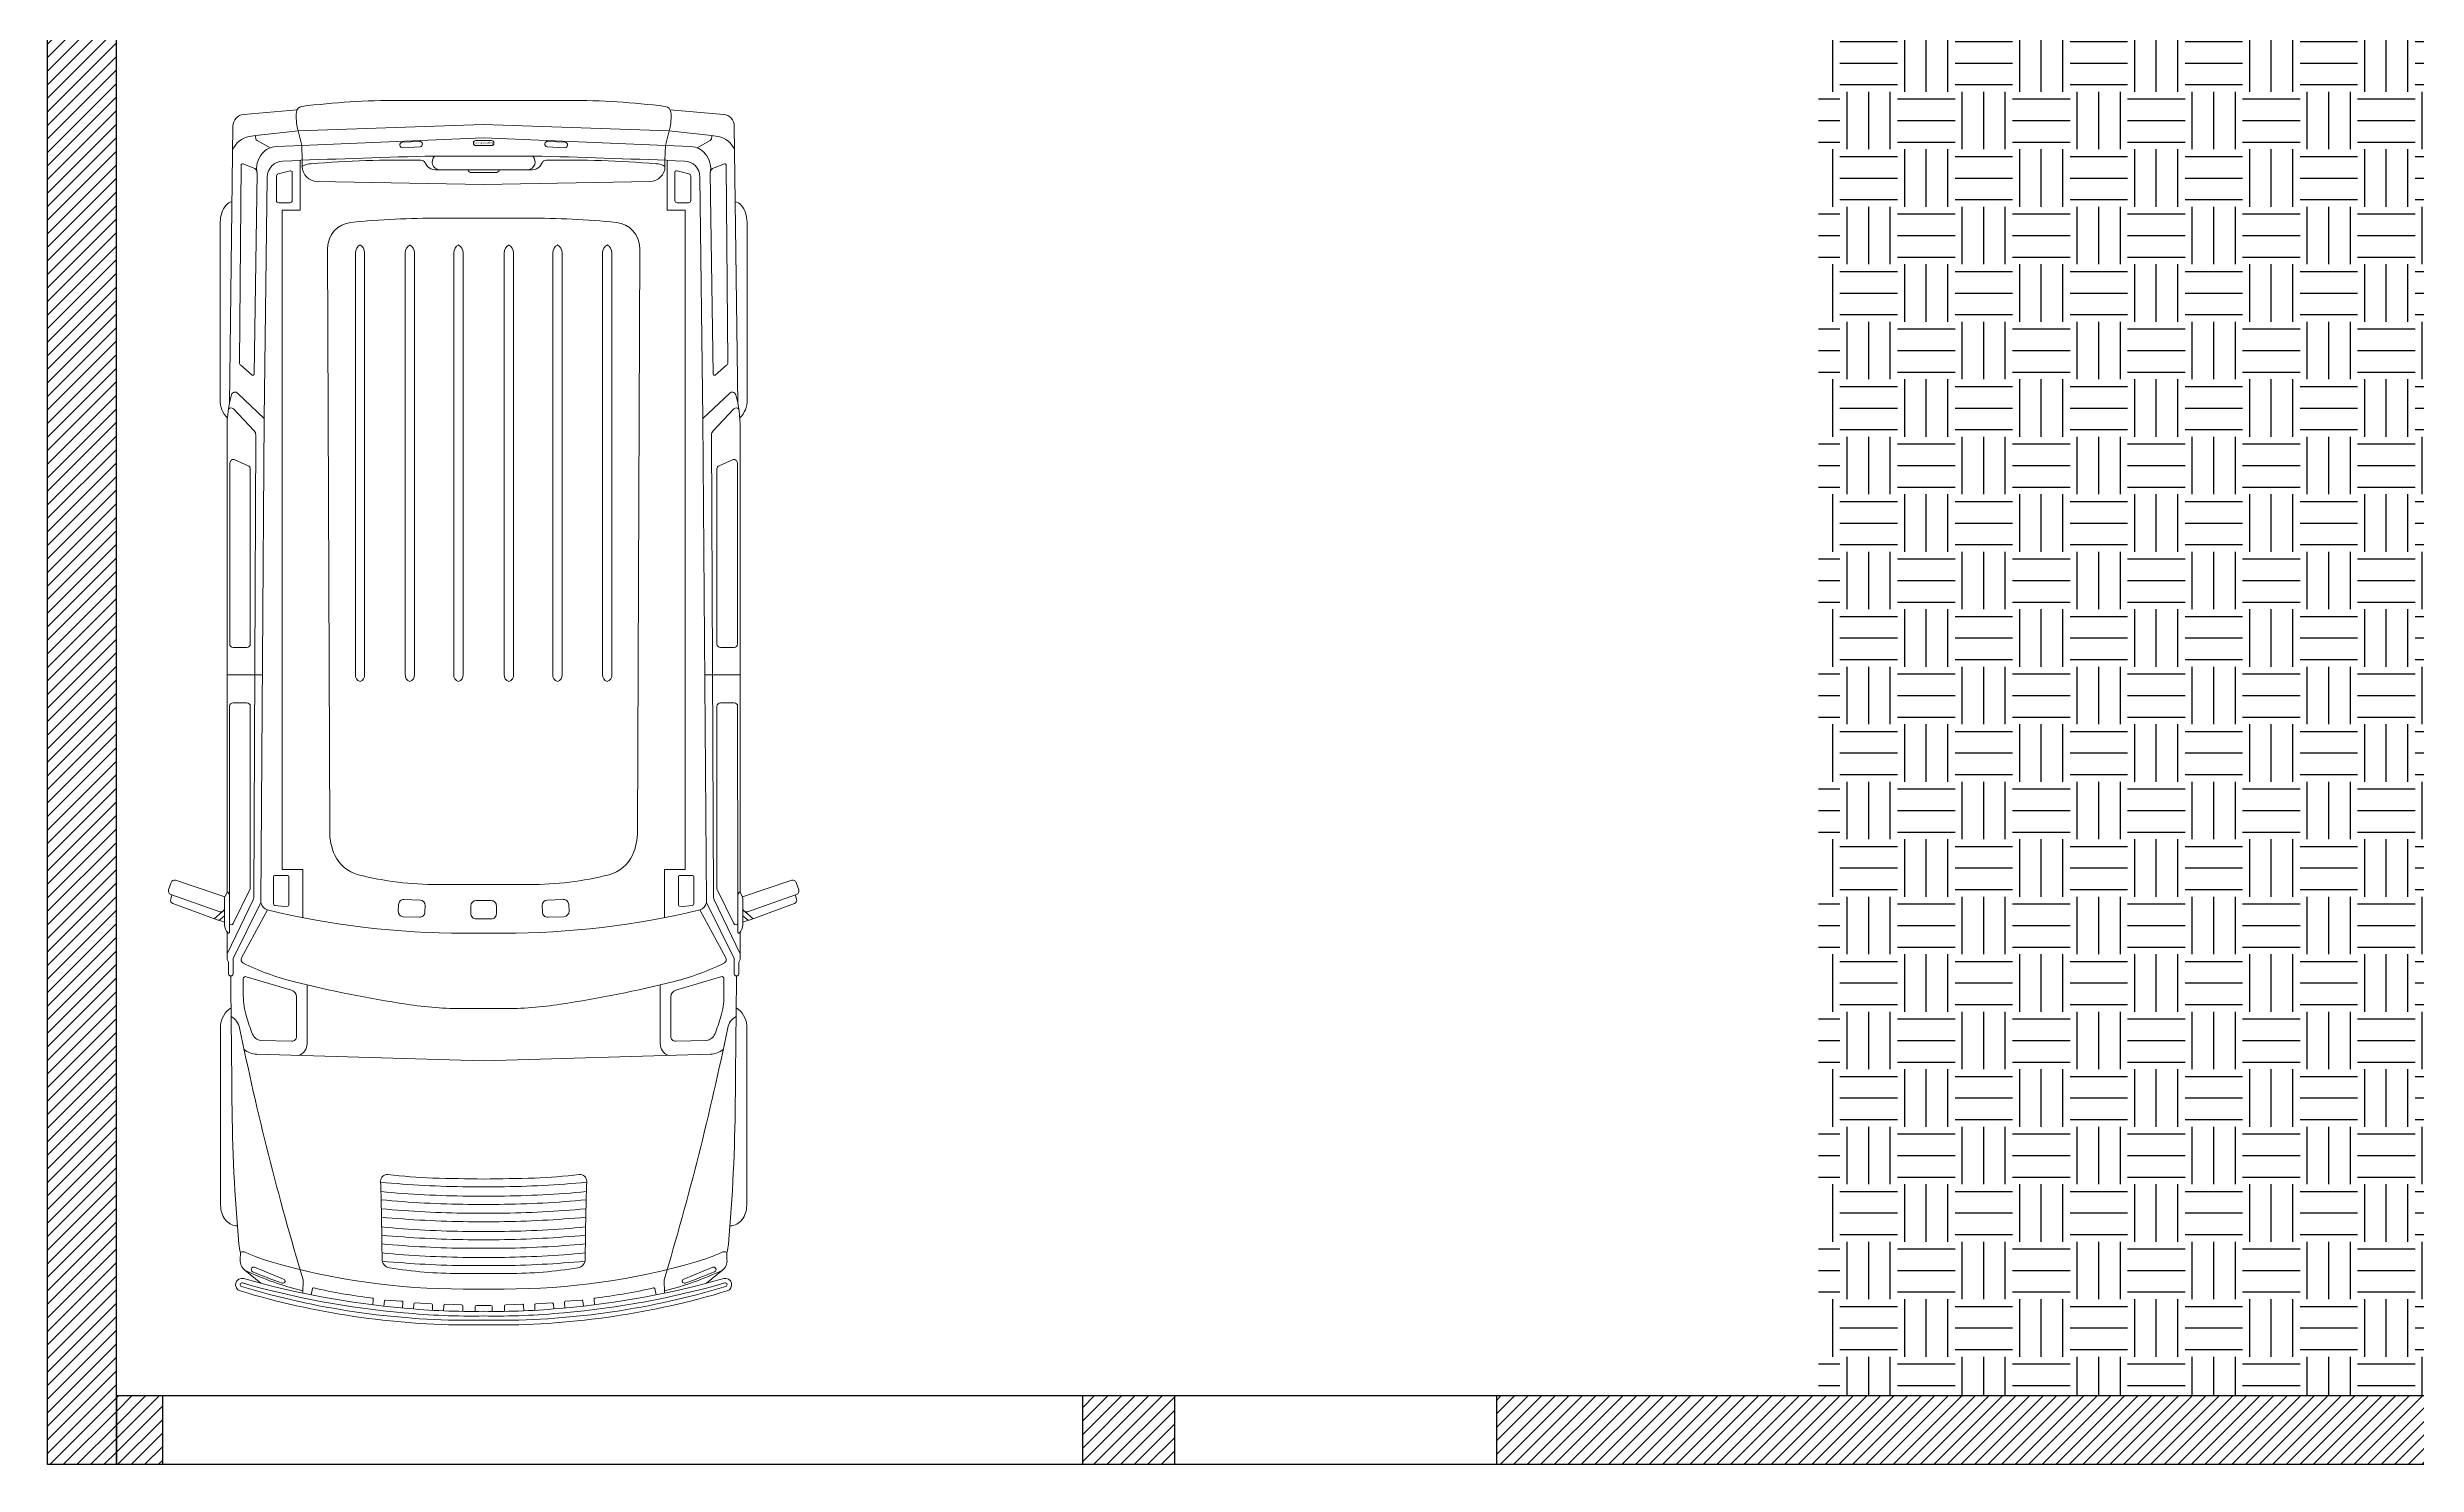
# Model space of a CAD drawing. Header units: inches. Extents: x 81 to 1628, y 1 to 1081.
# Drawn here: x 81.2 to 390.2, y 1.4 to 186.3 of the extents above; entities that cross this region are included whole.
import ezdxf

# ---------------------------------------------------------------- set-up
doc = ezdxf.new("R2010")
doc.units = ezdxf.units.IN
doc.header["$MEASUREMENT"] = 0
doc.layers.add('Cars', color=140, linetype='Continuous', lineweight=9)
doc.layers.add('Hatches', color=140, linetype='Continuous')
doc.layers.add('Main', color=140, linetype='Continuous')
doc.styles.get("Standard").update_dxf_attribs({"font": 'arial.ttf'})
pattern_1 = [(45, (0, 121.4567067760493), (-0.8838834764831844, 0.8838834764831844), [])]

# ---------------------------------------------------------------- blocks, each defined once
blk = doc.blocks.new('*U3')
at = {"color": 0}
for points in [[(1692.471289671099, 1226.263862062428), (1675.288885017893, 1231.148445603816, 0.3914094372854382), (1658.638374701557, 1222.707593110586), (1594.107238534838, 1048.872200289625, 0.2744595386383634), (1596.624250656401, 1035.061708016525), (1610.285118601001, 1019.359916370282)], [(1637.336518707241, 1019.359916370282), (1632.715664361232, 1021.893381834845, -0.3672603256957239), (1626.356598471837, 1038.517479831404), (1694.248159227587, 1231.309651808639, -0.4142135623730968), (1711.784828570431, 1239.711943339251), (1741.305151767636, 1229.316392548375, -0.4097607586124591), (1749.775480444754, 1211.977727683203), (1684.752616894475, 1017.951418944693)], [(1247.379875685605, 993.7190442687497, 0.2447674250197451), (1179.115906986102, 1034.915304697555), (470.8634837031132, 1034.915304697555, 0.1586364996599635), (414.4721642010045, 1016.561990580885, 0.2357515008039334), (389.8204475437815, 969.0303066667693, -129.882565037953)], [(3569.176210134152, 1008.058807267699, -0.2123064178000609), (3640.223083348588, 1036.302458991508), (4340.569425480302, 1036.302458991508, -0.168977129737224), (4407.264407830182, 1013.100102461467, -0.2149602656016423), (4419.150800941439, 990.141755329234)], [(53.75331748351891, -0.2384624763217289, -0.02881169154170442), (66.57990903926111, 313.183348689905, -0.04868328002523338), (183.0863079193878, 944.5994275026897, 0.9730505723036318), (134.1273887954449, 957.9794374360499, 0.073655786649615), (0, 52.41770006703155), (0, 0), (0, -52.41770006703155, 0.073655786649615), (134.1273887954449, -957.9794374360572, 0.9730505723036318), (183.0863079193878, -944.5994275026897, -0.04868328002523338), (66.57990903926111, -313.183348689905, -0.02881169154170442), (53.75331748351891, 0.2384624763217289)], [(35.42234182035463, -0.5447263372334419, -0.0288005356374375), (48.32323459400504, 314.8647635775778, -0.0486375434871475), (165.3318119589821, 949.1961267552833, 0.9556335120012849), (151.6737855791725, 952.6650770583656, 0.07365578664961497), (18.33353392872959, 52.41770006703155), (18.33353392872959, 0), (18.33353392872959, -52.41770006703155, 0.07365578664961497), (151.6737855791725, -952.6650770583656, 0.9556335120012849), (165.3318119589821, -949.196126755276, -0.0486375434871475), (48.32323459400504, -314.8647635775778, -0.0288005356374375), (35.42234182035463, 0.5447263372334419)], [(125.2885323337759, 711.9221600607416), (177.7787023982601, 709.8867953495865, -0.02297054194375517), (1169.063313570354, 960.1685762836642, 0.2174925093464316), (1214.582065268136, 993.3357218418532, 4.379602654696397)], [(215.3714987549247, 939.8374056543253, 0.05095314874679509), (134.684559729576, 711.5578186504717, 3.197024223508956)], [(285.8047029902809, 957.1461845625527, -0.2194870719860422), (285.7603061431219, 935.6027511465436, 0.03805769561324322), (248.6412997006119, 836.4176990518317, 0.07062343071096525), (141.2999183366919, 80.25223801313405), (141.2999183366919, 0), (141.2999183366919, -80.25223801312677, 0.07062343071096525), (248.6412997006119, -836.417699051839, 0.03805769561324322), (285.7603061431219, -935.6027511465436, -0.2194870719860422), (285.8047029902809, -957.1461845625527)], [(164.4131014524464, 876.8988337621267), (215.3714987549247, 939.8374056543253, -0.2476576975508315), (256.3881105699547, 957.4042771409804), (285.8047029902809, 957.1461845625527, -0.04616257332982979), (317.7621113409405, 962.9952084694742, -0.02028671936587994), (880.606328587608, 990.1422314727897, 0.001429328301008682), (1373.968028438598, 995.3154620641872, 0.001429328301008682)], [(1083.791658039161, 942.4128165073853, 0.1645710185410126), (1065.263755159533, 892.5292728878412), (1039.004072573814, 0), (1065.263755159533, -892.5292728878339, 0.1645710185410126), (1083.791658039161, -942.4128165073853)], [(1633.1741203903, -850.0581411383027), (1444.318432242697, -952.3711824201018, -0.3907308423898623), (1424.689271802999, -947.3905653365946, -0.05340673953996748), (1352.052491174451, -749.866202296922, -0.02341271178801328), (1262.148606218805, -303.7402645520415, -0.03854907259553854), (1244.989710550843, -75.3262623655828), (1244.989710550843, 0), (1244.989710550843, 75.3262623655828, -0.03854907259553854), (1262.148606218805, 303.7402645520415, -0.02341271178801328), (1352.052491174451, 749.866202296922, -0.05340673953996748), (1424.689271802999, 947.3905653365873, -0.3907308423898623), (1444.318432242697, 952.3711824201018), (1633.1741203903, 850.0581411383027)], [(1662.397343979297, 876.1751351884159), (1442.433097605208, 985.293662152566, 0.1156367849892922), (1440.396252495353, 985.7711150285104), (1381.301442010124, 985.7711150285104, -0.4142135623730951), (1373.968028438627, 993.104528600008), (1373.968028438627, 996.1136158704103, -0.4142135623730951), (1381.301442010124, 1003.447029441908), (1427.296861722571, 1003.447029441908), (1436.180121957586, 1008.315241783523, -0.125990992023828), (1439.704455716295, 1009.217634738678), (1546.373138020492, 1009.217634738678)], [(1460.904150098155, 1009.217634738678), (1672.491067821298, 907.0861596287068, 0.1117347769084376), (1682.347352944962, 904.8078856222419), (3502.504439706005, 896.5679156287447, 0.1917100392677812), (3518.282027138957, 902.7640117680062), (3605.299406120932, 984.3236791850509, 0.4351482884946226), (3603.918100656541, 1004.008481712205, 0.4138705536036586)], [(1543.845885473012, 1000.387210604866), (1694.542031894096, 1000.387210604866), (1702.056380798618, 1005.671566006495, 0.5699480462473395), (1701.748480872084, 1009.603081552843), (1684.752616894475, 1017.951418944693, 0.1146436839308221), (1678.690419437029, 1019.359916370282), (1574.697053885815, 1019.359916370282, 0.197359598585097), (1543.334629215999, 1006.478836784918, 0.4677946820448439), (1543.845885473012, 1000.387210604866, 1.546328126208506)], [(1694.542031894096, 1000.387210604866), (2434.674557621391, 999.4318593107819, -0.41381749193403), (2448.406111567132, 985.6817214397233), (2448.406111567132, 931.8483462825388, -0.4142135623730968), (2434.655961120578, 918.0981958359844), (1715.968294830178, 918.0981958359844), (1579.907390712055, 984.8479912381081, -0.7560534897842465), (1580.672770079829, 1000.387210604866)], [(1701.748480872084, -1009.603081552843), (3530.547181543967, -1009.603081552842, 0.0682343060744367), (3660.794254020191, -991.7452999235315, 0.6090754275048308), (3665.920759628265, -966.9836312377734), (3566.998953452778, -862.9878294034638), (4517.098852467279, -851.226994042052, 0.3989081231601842), (4580.414351342974, -789.6347115951139, 0.003245936478524384), (4599.22765637561, -229.4559411583177), (4599.22765637561, 0), (4599.22765637561, 229.4559411583105, 0.003245936478524384), (4580.414351342974, 789.6347115951139, 0.3989081231601842), (4517.098852467279, 851.226994042052), (3566.998953452778, 862.9878294034647), (3665.920759628265, 966.9836312377743, 0.6090754275048308), (3660.794254020191, 991.7452999235325, 0.0682343060744367), (3530.547181543967, 1009.603081552843), (1701.748480872084, 1009.603081552843)], [(4781.797850355426, 734.0512392683231), (4763.665462812962, 944.3477919599027, 0.3892403314205032), (4718.001057305111, 986.244307377463), (3624.417839280752, 1000.411134656948)], [(3787.213102044108, 960.5199432657614, 0.2206093462267978), (3776.676519730696, 955.7389889933334), (3738.174782506881, 910.9963187674734, 0.6361130684536965), (3741.579470543365, 903.4238876352542), (4532.109623300363, 891.5491988887661, 0.3188633538281553), (4553.974556911824, 906.577987648976), (4569.142746214187, 947.9681534612246, 0.5186327950121288), (4564.87726555988, 954.1284782655566), (3787.213102044108, 960.5199432657614)], [(4624.352560626117, 987.4656218444798, -0.2549217246166223), (4676.560415512082, 922.3829194713471), (4681.211612298415, 896.3583582615756), (4699.544062520632, 730.2986635843336), (4724.172845429122, 0), (4699.544062520632, -730.2986635843336), (4681.211612298415, -896.3583582615756), (4676.560415512082, -922.3829194713471, -0.2549217246166223), (4624.352560626117, -987.4656218444798)], [(3566.998953452778, 862.9878294034647), (1662.397343979297, 876.1751351884159, 0.312021503682894), (1633.1741203903, 850.0581411383027, 0.05921186867391465), (1541.402636210114, 77.833490582183), (1541.402636210114, 0), (1541.402636210114, -77.833490582183, 0.05921186867391465), (1633.1741203903, -850.0581411383027, 0.312021503682894), (1662.397343979297, -876.1751351884086)], [(4532.109623300363, 891.5491988887661, -0.2242958258331258), (4609.162537979319, 872.0485891173885, -0.2128399745745225), (4637.351964404173, 815.4666283852712), (4641.623348816247, 715.704174316983), (4704.895125063296, 731.6469899403673, -0.08013797172766475), (4772.756271275859, 736.6091302453788, -0.3537072846892862), (4795.428723500787, 714.7607926683995, -0.03099978358391538), (4819, 334.9416117534201), (4819, 0), (4819, -334.9416117534201, -0.03099978358391538), (4795.428723500787, -714.7607926683995, -0.3537072846892862), (4772.756271275859, -736.6091302453788, -0.08013797172766475), (4704.895125063296, -731.6469899403673), (4641.623348816247, -715.704174316983), (4637.351964404173, -815.4666283852712, -0.2128399745745225), (4609.162537979319, -872.0485891173885, -0.2242958258331258), (4532.109623300363, -891.5491988887661)], [(4632.446893575914, 839.490388680686), (4660.870415257479, 891.1700221732608, -0.210502322051279), (4667.471007898537, 896.2192509087981, -0.06414411102250826), (4681.061337939827, 897.7195791459962, -2293.819800821361)], [(79.36041195355938, 435.8309451700115), (99.89722219463147, 434.2287563345453, 0.4379200254136971), (105.8848282627587, 438.5552867984516, -0.02520114540307571), (145.5851205889267, 668.4928458329596, 0.441088609619142), (143.2235518114612, 673.523023502421), (118.4360482945485, 678.4668255490687)], [(1338.526183758273, 694.5494268044713), (1107.573925796576, 694.5494268044713, -0.3246964052531223), (1060.44542862368, 728.7612050315365, -1.377551814468529)], [(4559.486519960876, 713.4732383083683, -0.1061435896453252), (4569.931155648883, 678.6511475559819, -0.02427685072811414), (4583.464403209866, 247.314825144902, -0.2846243103920715), (4573.814384232974, 230.3420621498444, 0.04623663789794177), (4559.313948666924, 220.598730428399, 0.2253916331033154), (4545.616340926368, 191.7561552353873), (4545.616340926368, 0), (4545.616340926368, -191.7561552353945, 0.2253916331033154), (4559.313948666924, -220.598730428399, 0.04623663789794177), (4573.814384232974, -230.3420621498444, -0.2846243103920715), (4583.464403209866, -247.3148251448947, -0.02427685072811414), (4569.931155648883, -678.6511475559819, -0.1061435896453252), (4559.486519960876, -713.4732383083683)], [(4250.969243496955, 487.3767931480688, -0.2775325337634555), (4218.942331834674, 468.1162427077361), (2559.121261798111, 468.1162427077361, -0.3726258541287526), (2532.278787846135, 486.3742626286039, -0.3726258541287526), (2559.121261798111, 504.6322825494717), (4218.942331834674, 504.6322825494717, -0.2775325337634555), (4250.969243496955, 485.3717321091463)], [(67.15342978529225, 319.8216232094637), (88.99092841369566, 318.3488955119392, 0.4142135623730955), (93.87232851547742, 322.6134870909591), (98.1302900814917, 385.7502298939944, 0.4019550059000453), (94.05759064503945, 390.6146310444165), (74.34695023519453, 392.7790667884838)], [(250.9120611651597, 398.7479679514872, 0.02057080027439531), (233.4984168184747, 60.74142325061985), (233.4984168184747, 0), (233.4984168184747, -60.74142325061985, 0.02057080027439531), (250.9120611651597, -398.7479679514872)], [(283.2942459058904, 399.9472480863406, 0.02064400560608608), (265.7690418501152, 60.74142325061985), (265.7690418501152, 0), (265.7690418501152, -60.74142325061985, 0.02064400560608608), (283.2942459058904, -399.9472480863406)], [(319.1862046681199, 400.3301129791071, 0.02066737655194003), (301.6253111064361, 60.74142325061985), (301.6253111064361, 0), (301.6253111064361, -60.74142325061985, 0.02066737655194003), (319.1862046681199, -400.3301129791071)], [(353.291406351731, 400.777736174532, 0.0206947007791161), (335.6887409513656, 60.74142325061985), (335.6887409513656, 0), (335.6887409513656, -60.74142325061985, 0.0206947007791161), (353.291406351731, -400.7777361745393)], [(385.6087055786993, 401.2772684571974, 0.02072519405417226), (367.9593659829989, 60.74142325061985), (367.9593659829989, 0), (367.9593659829989, -60.74142325061985, 0.02072519405417226), (385.6087055786993, -401.2772684571974)], [(424.2190325083357, 401.9702440403489, 0.02076749645432395), (406.5048424592533, 60.74142325061985), (406.5048424592533, 0), (406.5048424592533, -60.74142325061985, 0.02076749645432395), (424.2190325083357, -401.9702440403562)], [(457.4498713489011, 402.6505179537271, 0.02080902421057701), (439.6719044956481, 60.74142325061985), (439.6719044956481, 0), (439.6719044956481, -60.74142325061985, 0.02080902421057701), (457.4498713489011, -402.6505179537198)], [(492.4849658316089, 403.4517421466298, 0.02085793637594749), (474.6317367472147, 60.74142325061985), (474.6317367472147, 0), (474.6317367472147, -60.74142325061985, 0.02085793637594749), (492.4849658316089, -403.4517421466298)], [(524.8324354742144, 404.2680812121398, 0.02090777228348743), (506.9023617788553, 60.74142325061985), (506.9023617788553, 0), (506.9023617788553, -60.74142325061985, 0.02090777228348743), (524.8324354742144, -404.2680812121398)], [(561.7402882704628, 405.2893285349201, 0.02097011890444367), (543.7138502271628, 60.74142325061985), (543.7138502271628, 0), (543.7138502271628, -60.74142325061985, 0.02097011890444367), (561.7402882704628, -405.2893285349201)], [(4250.969243496955, 291.3808844489904, -0.2775325337634555), (4218.942331834674, 272.1203340086649), (2559.121261798111, 272.1203340086649, -0.3726258541287526), (2532.278787846135, 290.3783539295328, -0.3726258541287526), (2559.121261798111, 308.6363738504006), (4218.942331834674, 308.6363738504006, -0.2775325337634555), (4250.969243496955, 289.3758234100678)], [(4654.006823624157, 320.4431407996672), (4657.38276277134, 251.8790480787866, -0.9408795465992699), (4636.621725134217, 249.5737997546967), (4632.784436906491, 318.5989385549983, -0.9693294453021559), (4654.006823624157, 320.4431407996672, -0.2687213445050692)], [(57.87579337188799, 201.8274837170466), (78.84962091891794, 200.8673277299968, 0.4142135623730951), (83.63781138162449, 205.2363139261652), (86.57975945509679, 269.5007796770806, 0.4028298457156079), (82.38923522649566, 274.2773075157238), (63.15477873168129, 275.9117116086272)], [(4599.22765637561, 193.1796471063135, 0.6382371194885733), (4545.616340926368, 174.2064482332571, 1.623826938703941)], [(53.62740812811535, 82.48290164212085), (74.95053733332315, 82.48290164212085, 0.4051655807900546), (79.53172005965462, 86.92426761569368), (81.56084853807988, 152.3796359446933, 0.4142135623730979), (77.12168332035071, 157.1028361796198), (55.69715065538912, 157.7670006397311)], [(4250.969243496955, 100.1598807344635, -0.2775325337634555), (4218.942331834674, 80.89933029413078), (2559.121261798111, 80.89933029413078, -0.3726258541287526), (2532.278787846135, 99.15735021499859, -0.3726258541287526), (2559.121261798111, 117.4153701358664), (4218.942331834674, 117.4153701358664, -0.2775325337634555), (4250.969243496955, 98.15481969554094)], [(53.40074256512162, -33.0171666715396), (72.50186082041182, -33.0171666715396, 0.4142135623730932), (77.08524430259422, -28.43378318934992), (77.08524430259422, 0), (77.08524430259422, 28.43378318934992, 0.4142135623730932), (72.50186082041182, 33.0171666715396), (53.40074256512162, 33.0171666715396)], [(1598.055171435335, -0.1221240060112905), (1598.055171435335, 29.68767614569515, -0.4142135623730951), (1618.68039710517, 50.31290181553049), (1649.525727531793, 50.31290181553049, -0.4142135623730951), (1670.150953201621, 29.68767614569515), (1670.150953201621, -0.1221240060112905)], [(1598.055171435335, 0.1221240060112905), (1598.055171435335, -29.68767614569515, 0.4142135623730951), (1618.68039710517, -50.31290181553049), (1649.525727531793, -50.31290181553049, 0.4142135623730951), (1670.150953201621, -29.68767614569515), (1670.150953201621, 0.1221240060112905)], [(4545.616340926368, 62.44864911595505, 0.317380499392088), (4534.635209214088, 46.89161560935463), (4534.635209214088, 0), (4534.635209214088, -46.89161560935463, 0.317380499392088), (4545.616340926368, -62.44864911594777)], [(53.62740812811535, -82.48290164211357), (74.95053733332315, -82.48290164211357, -0.4051655807900546), (79.53172005965462, -86.92426761570096), (81.56084853807988, -152.3796359446933, -0.4142135623730979), (77.12168332035071, -157.102836179627), (55.69715065538912, -157.7670006397311)], [(4250.969243496955, -100.1598807344635, 0.2775325337634555), (4218.942331834674, -80.89933029413078), (2559.121261798111, -80.89933029413078, 0.3726258541287526), (2532.278787846135, -99.15735021499859, 0.3726258541287526), (2559.121261798111, -117.4153701358737), (4218.942331834674, -117.4153701358737, 0.2775325337634555), (4250.969243496955, -98.15481969554094)], [(4599.22765637561, -193.1796471063208, -0.6382371194885733), (4545.616340926368, -174.2064482332571, -1.623826938703941)], [(57.87579337188799, -201.8274837170466), (78.84962091891794, -200.8673277299968, -0.4142135623730951), (83.63781138162449, -205.2363139261652), (86.57975945509679, -269.5007796770806, -0.4028298457156079), (82.38923522649566, -274.2773075157238), (63.15477873168129, -275.9117116086272)], [(4250.969243496955, -291.3808844489977, 0.2775325337634555), (4218.942331834674, -272.1203340086649), (2559.121261798111, -272.1203340086649, 0.3726258541287526), (2532.278787846135, -290.3783539295328, 0.3726258541287526), (2559.121261798111, -308.6363738504006), (4218.942331834674, -308.6363738504006, 0.2775325337634555), (4250.969243496955, -289.3758234100678)], [(4654.006823624157, -320.4431407996672), (4657.38276277134, -251.8790480787866, 0.9408795465992699), (4636.621725134217, -249.5737997546967), (4632.784436906491, -318.5989385549983, 0.9693294453021559), (4654.006823624157, -320.4431407996672, 0.2687213445050692)], [(67.15342978529225, -319.8216232094637), (88.99092841369566, -318.3488955119392, -0.4142135623730955), (93.87232851547742, -322.6134870909591), (98.1302900814917, -385.7502298939944, -0.4019550059000453), (94.05759064503945, -390.6146310444165), (74.34695023519453, -392.7790667884838)], [(79.36041195355938, -435.8309451700115), (99.89722219463147, -434.2287563345453, -0.4379200254136971), (105.8848282627587, -438.5552867984516, 0.02520114540307571), (145.5851205889267, -668.4928458329596, -0.441088609619142), (143.2235518114612, -673.523023502421), (118.4360482945485, -678.4668255490687)], [(4250.969243496955, -487.3767931480688, 0.2775325337634555), (4218.942331834674, -468.1162427077361), (2559.121261798111, -468.1162427077361, 0.3726258541287526), (2532.278787846135, -486.3742626286039, 0.3726258541287526), (2559.121261798111, -504.6322825494717), (4218.942331834674, -504.6322825494717, 0.2775325337634555), (4250.969243496955, -485.3717321091463)], [(125.2885323337759, -711.9221600607416), (177.7787023982601, -709.8867953495865, 0.02297054194375517), (1169.063313570354, -960.1685762836642, -0.2174925093464316), (1214.582065268136, -993.3357218418532, -4.379602654696397)], [(215.3714987549247, -939.8374056543253, -0.05095314874679509), (134.684559729576, -711.5578186504717, -3.197024223508956)], [(1338.526183758273, -694.5494268044713), (1107.573925796576, -694.5494268044713, 0.3246964052531223), (1060.44542862368, -728.7612050315438, 1.377551814468529)], [(4781.797850355426, -734.0512392683304), (4763.665462812962, -944.3477919598954, -0.3892403314205032), (4718.001057305111, -986.2443073774702), (3624.417839280752, -1000.411134656948)], [(164.4131014524464, -876.8988337621267), (215.3714987549247, -939.8374056543253, 0.2476576975508315), (256.3881105699547, -957.4042771409804), (285.8047029902809, -957.1461845625527, 0.04616257332982979), (317.7621113409405, -962.9952084694669, 0.02028671936587994), (880.606328587608, -990.1422314727897, -0.001429328301008682), (1373.968028438598, -995.3154620641872, -0.001429328301008682)], [(3566.998953452778, -862.9878294034638), (1662.397343979297, -876.1751351884086), (1442.433097605208, -985.293662152566, -0.1156367849892922), (1440.396252495353, -985.7711150285104), (1381.301442010124, -985.7711150285104, 0.4142135623730951), (1373.968028438627, -993.104528600008), (1373.968028438627, -996.1136158704103, 0.4142135623730951), (1381.301442010124, -1003.447029441908), (1427.296861722571, -1003.447029441908), (1436.180121957586, -1008.315241783523, 0.125990992023828), (1439.704455716295, -1009.217634738678), (1546.373138020492, -1009.217634738678)], [(1460.904150098155, -1009.217634738678), (1672.491067821298, -907.0861596287068, -0.1117347769084376), (1682.347352944962, -904.8078856222419), (3502.504439706005, -896.5679156287438, -0.1917100392677812), (3518.282027138957, -902.764011767998), (3605.299406120932, -984.32367918505, -0.4351482884946226), (3603.918100656541, -1004.008481712204, -0.4138705536036586)], [(1694.542031894096, -1000.387210604873), (2434.674557621391, -999.4318593107819, 0.41381749193403), (2448.406111567132, -985.6817214397306), (2448.406111567132, -931.8483462825461, 0.4142135623730968), (2434.655961120578, -918.0981958359916), (1715.968294830178, -918.0981958359916), (1579.907390712055, -984.8479912381081, 0.7560534897842465), (1580.672770079829, -1000.387210604873)], [(3787.213102044108, -960.5199432657605, -0.2206093462267978), (3776.676519730696, -955.7389889933397), (3738.174782506881, -910.9963187674798, -0.6361130684536965), (3741.579470543365, -903.4238876352533), (4532.109623300363, -891.5491988887661, -0.3188633538281553), (4553.974556911824, -906.577987648976), (4569.142746214187, -947.9681534612246, -0.5186327950121288), (4564.87726555988, -954.1284782655566), (3787.213102044108, -960.5199432657605)], [(4632.446893575914, -839.490388680686), (4660.870415257479, -891.1700221732608, 0.210502322051279), (4667.471007898537, -896.2192509087981, 0.06414411102250826), (4681.061337939827, -897.7195791459962, 2293.819800821361)], [(1247.379875685605, -993.7190442687497, -0.2447674250197451), (1179.115906986102, -1034.915304697555), (470.8634837031132, -1034.915304697555, -0.1586364996599635), (414.4721642010045, -1016.561990580885, -0.2357515008039334), (389.8204475437815, -969.0303066667693, 129.882565037953)], [(1543.845885473012, -1000.387210604873), (1694.542031894096, -1000.387210604873), (1702.056380798618, -1005.671566006495, -0.5699480462473395), (1701.748480872084, -1009.603081552843), (1684.752616894475, -1017.951418944693, -0.1146436839308221), (1678.690419437029, -1019.359916370282), (1574.697053885815, -1019.359916370282, -0.197359598585097), (1543.334629215999, -1006.478836784918, -0.4677946820448439), (1543.845885473012, -1000.387210604873, -1.546328126208506)], [(1692.471289671099, -1226.263862062428), (1675.288885017893, -1231.148445603816, -0.3914094372854382), (1658.638374701557, -1222.707593110586), (1594.107238534838, -1048.872200289625, -0.2744595386383634), (1596.624250656401, -1035.061708016525), (1610.285118601001, -1019.359916370282)], [(1637.336518707241, -1019.359916370282), (1632.715664361232, -1021.893381834845, 0.3672603256957239), (1626.356598471837, -1038.517479831404), (1694.248159227587, -1231.309651808639, 0.4142135623730968), (1711.784828570431, -1239.711943339251), (1741.305151767636, -1229.316392548382, 0.4097607586124591), (1749.775480444754, -1211.977727683203), (1684.752616894475, -1017.951418944693)], [(3569.176210134152, -1008.058807267698, 0.2123064178000609), (3640.223083348588, -1036.302458991507), (4340.569425480302, -1036.302458991508, 0.168977129737224), (4407.264407830182, -1013.100102461467, 0.2149602656016423), (4419.150800941439, -990.141755329234)]]:
    blk.add_lwpolyline(points, format="xyb", dxfattribs=at)
for points in [[(1593.470533926797, 1041.621545160262), (1585.003069404993, 1019.359916370282)], [(1626.890366952328, 1028.083459971152), (1598.461275522379, 1060.601200816316)], [(2558.462466601577, 1009.603081552843), (2558.462466601577, 870.0959716338548)], [(1602.922904841136, 711.5681660623522), (1792.526367707542, 711.5681660623522), (1792.526367707542, 792.523855805608), (4387.195670897789, 792.523855805608), (4387.195670897789, 722.4719107554047), (4583.054213546406, 722.4719107554047)], [(1602.922904841136, -711.5681660623522), (1792.526367707542, -711.5681660623522), (1792.526367707542, -792.5238558056008), (4387.195670897789, -792.5238558056008), (4387.195670897789, -722.4719107554047), (4583.054213546406, -722.4719107554047)], [(2558.462466601577, -1009.603081552843), (2558.462466601577, -870.0959716338548)], [(1593.470533926797, -1041.621545160262), (1585.003069404993, -1019.359916370282)], [(1626.890366952328, -1028.083459971152), (1598.461275522379, -1060.601200816316)]]:
    blk.add_lwpolyline(points, dxfattribs=at)
for points in [[(1135.485431804904, 736.14584170327), (1291.095121697181, 736.14584170327, 0.331721687893343), (1317.4502691503, 755.7929424884132), (1370.486806272384, 933.7822636618221, 0.5018152953293189), (1361.701757121344, 945.5667639955063), (1294.831094193389, 945.5667639955063, 0.07425125555205139), (1213.801086984124, 933.4668948593244, 0.01811095726279666), (1144.919622068599, 909.6669103207314, 0.2847529648765624), (1119.525499085088, 876.0592003474449), (1117.155401080207, 754.8377608270821, 0.4199510847823265)], [(3381.328297562206, 926.2572961418487), (3404.711843807934, 978.7960585726182, 0.5424757471913813), (3392.168322826925, 998.1372465843601), (2679.773325935883, 999.1003732204626, 0.4146097437683433), (2666.004578988508, 985.3502353494114), (2666.004578988515, 931.8483462825388, 0.4142135623730932), (2679.75472943507, 918.0981958359844), (3368.766180080383, 918.0981958359848, 0.2962489955667437)], [(170.9306792106217, 781.130365535726), (169.0284687239255, 781.7640151784217, 0.3954510419712063), (180.4177089189252, 787.0095129605543), (226.9682185348865, 901.5459937096166, 0.4142135623730867), (221.9274717101507, 913.4896156312534), (221.1012669909251, 913.8254060316103, 0.4121918532068051), (209.1816882003695, 908.8432359721701, 0.01516332924320678), (165.1624158171471, 792.8175950786172, 0.4173628194798478)], [(1652.139347323769, 766.3701030491429), (1763.942521892372, 766.3701030491429, 0.4142135623730951), (1768.525905374554, 770.9534865313253), (1768.525905374554, 822.7556983508475, 0.4142135623730951), (1763.942521892372, 827.3390818330299), (1658.892145500853, 827.3390818330299, 0.355334062926516), (1651.164438730862, 821.0536315612117, 0.06700175872910462), (1647.564908871973, 770.6672750788639, 0.3960279984768354)], [(4416.013473845269, 806.0445346693159), (4416.013473845269, 761.9777046297168, 0.4142135623730951), (4425.180240809641, 752.8109376653447), (4535.513114222253, 752.8109376653447, 0.4879769425591086), (4542.182655111537, 761.3545103120196), (4530.535808431792, 807.9108424181395, 0.343068474291037), (4521.677141171, 814.8528828970739), (4425.214294734556, 815.2112383794447, 0.4153020626073677)], [(4487.794378221348, 0), (4499.91273008415, 654.9914600023694, -0.4088055259418064), (4559.486519960876, 713.4732383083683), (4583.399954124594, 713.4732383083683), (4641.623348816247, 715.704174316983), (4672.266617191941, 0), (4641.623348816247, -715.704174316983), (4583.399954124594, -713.4732383083683), (4559.486519960876, -713.4732383083683, -0.4088055259418064), (4499.91273008415, -654.9914600023694)], [(1942.934208086153, 605.7104346551205, 0.1087303244622993), (1848.671694654506, 585.4596344888778, 0.2273143400589086), (1771.918280853613, 493.5049237134226, 0.06305345798493532), (1733.243303655283, 179.5377791488354), (1733.849427927235, 0), (1733.243303655283, -179.5377791488354, 0.06305345798493532), (1771.918280853613, -493.5049237134226, 0.2273143400589086), (1848.671694654506, -585.4596344888778, 0.1087303244622993), (1942.934208086153, -605.7104346551205), (4237.651710703336, -614.0600485351752, 0.3844149858880134), (4338.6661489049, -522.1286834991333, 0.02461514794296321), (4355.783390352866, -174.6420452566454), (4355.783390352866, 0), (4355.783390352866, 174.6420452566454, 0.02461514794296321), (4338.6661489049, 522.1286834991333, 0.3844149858880134), (4237.651710703336, 614.0600485351824)], [(574.3588139101921, 0, -0.001962935840155886), (578.1750891296178, 200.2982833146234, -0.01784324054018979), (591.9023040613101, 376.5898849042715, 0.4566274953758086), (565.4238522553278, 405.396508337777, -0.005381360636730656), (258.8801085684609, 399.738508907627, 0.3653713284510714), (224.9095746462554, 370.6402673280463, 0.04049553489571822), (202.6959971412798, 96.8181067466212), (202.6959971412798, 0), (202.6959971412798, -96.81810674662847, 0.04049553489571822), (224.9095746462554, -370.6402673280536, 0.3653713284510714), (258.8801085684609, -399.738508907627, -0.005381360636730656), (565.4238522553278, -405.396508337777, 0.4566274953758086), (591.9023040613101, -376.5898849042715, -0.01784324054018979), (578.1750891296178, -200.2982833146234, -0.001962935840155886)], [(1604.230785478139, 252.3799589906776), (1606.752119350182, 316.0910325712612, -0.4142135623730955), (1628.176807532203, 335.8845316092193), (1654.464803727926, 334.8441973076406, -0.414213562373096), (1674.258302765884, 313.4195091256115), (1671.739495651949, 249.7722836822722, -0.4135023651556024), (1650.364864978474, 229.976864525328), (1624.074342024658, 230.9533506896769, -0.414925117426198)], [(4641.298334180094, 0), (4641.298334180094, 31.29805025544192, -0.4142135623730951), (4650.465101144466, 40.46481721981399), (4651.801318754879, 40.46481721981399, -0.4142135623730951), (4660.968085719251, 31.29805025544192), (4660.968085719251, 0), (4660.968085719251, -31.29805025544192, -0.4142135623730951), (4651.801318754879, -40.46481721981399), (4650.465101144466, -40.46481721981399, -0.4142135623730951), (4641.298334180094, -31.29805025544192)], [(1604.230785478139, -252.3799589906848), (1606.752119350182, -316.0910325712612, 0.4142135623730955), (1628.176807532203, -335.8845316092193), (1654.464803727926, -334.8441973076406, 0.414213562373096), (1674.258302765884, -313.4195091256115), (1671.739495651949, -249.7722836822722, 0.4135023651556024), (1650.364864978474, -229.976864525328), (1624.074342024658, -230.9533506896769, 0.414925117426198)], [(1135.485431804904, -736.14584170327), (1291.095121697181, -736.14584170327, -0.331721687893343), (1317.4502691503, -755.7929424884132), (1370.486806272384, -933.7822636618221, -0.5018152953293189), (1361.701757121344, -945.5667639955063), (1294.831094193389, -945.5667639955063, -0.07425125555205139), (1213.801086984124, -933.4668948593244, -0.01811095726279666), (1144.919622068599, -909.6669103207314, -0.2847529648765624), (1119.525499085088, -876.0592003474521), (1117.155401080207, -754.8377608270821, -0.4199510847823265)], [(170.9306792106217, -781.130365535726), (169.0284687239255, -781.7640151784217, -0.3954510419712063), (180.4177089189252, -787.0095129605543), (226.9682185348865, -901.5459937096166, -0.4142135623730867), (221.9274717101507, -913.4896156312461), (221.1012669909251, -913.8254060316103, -0.4121918532068051), (209.1816882003695, -908.8432359721701, -0.01516332924320678), (165.1624158171471, -792.8175950786244, -0.4173628194798478)], [(1652.139347323769, -766.3701030491429), (1763.942521892372, -766.3701030491429, -0.4142135623730951), (1768.525905374554, -770.9534865313253), (1768.525905374554, -822.7556983508475, -0.4142135623730951), (1763.942521892372, -827.3390818330299), (1658.892145500853, -827.3390818330299, -0.355334062926516), (1651.164438730862, -821.0536315612117, -0.06700175872910462), (1647.564908871973, -770.6672750788639, -0.3960279984768354)], [(4416.013473845269, -806.0445346693232), (4416.013473845269, -761.9777046297095, -0.4142135623730951), (4425.180240809641, -752.8109376653447), (4535.513114222253, -752.8109376653447, -0.4879769425591086), (4542.182655111537, -761.3545103120196), (4530.535808431792, -807.9108424181395, -0.343068474291037), (4521.677141171, -814.8528828970739), (4425.214294734556, -815.2112383794447, -0.4153020626073677)], [(3381.328297562206, -926.2572961418477), (3404.711843807934, -978.7960585726173, -0.5424757471913813), (3392.168322826925, -998.1372465843665), (2679.773325935883, -999.1003732204626, -0.4146097437683433), (2666.004578988508, -985.3502353494114), (2666.004578988515, -931.8483462825461, -0.4142135623730932), (2679.75472943507, -918.0981958359916), (3368.766180080383, -918.0981958359912, -0.2962489955667437)]]:
    blk.add_lwpolyline(points, format="xyb", close=True, dxfattribs=at)
at = {"color": 0, "insert": (4646.540647252077, -40.04293242697531), "char_height": 8, "attachment_point": 1, "rotation": 90}
blk.add_mtext_dynamic_manual_height_columns('dwgmodels.com', width=10, gutter_width=12.5, heights=[0], dxfattribs=at)

msp = doc.modelspace()

# ---------------------------------------------------------------- hatches: boundary and pattern name
at = {"layer": 'Hatches', "true_color": 0xf27172}
h = msp.add_hatch(dxfattribs=at)
h.set_pattern_fill('ANSI31', color=11, scale=10)
h.set_pattern_definition(pattern_1)
h.paths.add_polyline_path([(672.2105516017227, 10.44432172756613), (270.2105516017227, 10.44432172756613), (270.2105516017227, 1.444321727566148), (672.2105516017227, 1.444321727566148)])
h.paths.add_polyline_path([(672.2105516017227, 1081.444321727566), (90.21055160172273, 1081.444321727566), (90.21055160172267, 1072.444321727566), (672.2105516017227, 1072.444321727566)])
h.paths.add_polyline_path([(681.2105516017227, 1081.444321727566), (672.2105516017227, 1081.444321727566), (672.2105516017227, 1072.444321727566), (681.2105516017227, 1072.444321727566)])
h.paths.add_polyline_path([(90.21055160172273, 1081.444321727566), (81.21055160172267, 1081.444321727566), (81.21055160172261, 1072.444321727566), (90.21055160172267, 1072.444321727566)])
h = msp.add_hatch(dxfattribs=at)
h.set_pattern_fill('ANSI31', color=11, scale=10)
h.set_pattern_definition(pattern_1)
h.paths.add_polyline_path([(681.2105516017227, 1072.444321727566), (672.2105516017227, 1072.444321727566), (672.2105516017227, 1.444321727566148), (681.2105516017227, 1.444321727566148)])
h.paths.add_polyline_path([(90.21055160172273, 1072.444321727566), (81.21055160172261, 1072.444321727566), (81.21055160172273, 1.444321727566148), (90.21055160172261, 1.444321727566148)])
h = msp.add_hatch(dxfattribs=at)
h.set_pattern_fill('ANSI31', color=11, scale=10)
h.set_pattern_definition(pattern_1)
h.paths.add_polyline_path([(90.21055160172273, 1.444321727566148), (96.21055160172273, 1.444321727566148), (96.21055160172273, 10.44432172756613), (90.21055160172273, 10.44432172756613)])
h.paths.add_polyline_path([(228.2105516017227, 1.444321727566148), (228.2105516017227, 10.44432172756613), (216.2105516017227, 10.44432172756613), (216.2105516017227, 1.444321727566149)])
at = {"layer": 'Main', "true_color": 0x139b48}
h = msp.add_hatch(dxfattribs=at)
h.set_pattern_fill('EARTH', color=114, scale=30)
h.set_pattern_definition([(0, (0, 121.4567067760493), (7.5, 7.5), [7.5, -7.5]), (0, (0, 124.2692067760493), (7.5, 7.5), [7.5, -7.5]), (0, (0, 127.0817067760493), (7.5, 7.5), [7.5, -7.5]), (90, (0.9375, 128.0192067760493), (-7.499999999999999, 7.5), [7.5, -7.5]), (90, (3.75, 128.0192067760493), (-7.499999999999999, 7.5), [7.5, -7.5]), (90, (6.5625, 128.0192067760493), (-7.499999999999999, 7.5), [7.5, -7.5])])
h.paths.add_polyline_path([(672.2105516017227, 190.4443217275661), (312.2105516017227, 190.4443217275661), (312.2105516017227, 10.44432172756613), (672.2105516017227, 10.44432172756615)])

# ---------------------------------------------------------------- linework, layer by layer
at = {"layer": 'Main'}
for p, q in [((81.21055160172273, 1.444321727566148), (81.21055160172273, 1081.444321727566)), ((90.21055160172273, 1.444321727566148), (90.21055160172273, 1072.444321727566)), ((90.21055160172273, 10.44432172756613), (90.21055160172273, 1.444321727566148)), ((90.21055160172273, 10.44432172756613), (672.2105516017227, 10.44432172756613)), ((96.21055160172273, 10.44432172756613), (96.21055160172273, 1.444321727566148)), ((216.2105516017227, 10.44432172756613), (216.2105516017227, 1.444321727566148)), ((228.2105516017227, 10.44432172756613), (228.2105516017227, 1.444321727566148)), ((270.2105516017227, 10.44432172756613), (270.2105516017227, 1.444321727566148)), ((681.2105516017227, 1.444321727566148), (81.21055160172273, 1.444321727566148))]:
    msp.add_line(p, q, dxfattribs=at)

# ---------------------------------------------------------------- block references
at = {"layer": 'Cars', "xscale": 0.0331487859887907, "yscale": 0.0331487859887907, "zscale": 0.0331487859887907, "rotation": 90}
msp.add_blockref('*U3', (138.1082739244088, 19.66062379608877), dxfattribs=at)

doc.saveas('drawing.dxf')
